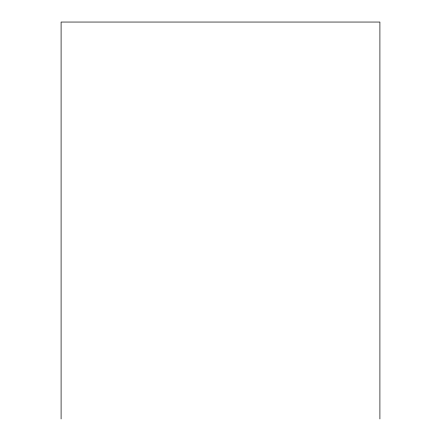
<?xml version="1.0" encoding="UTF-8"?>
<svg xmlns="http://www.w3.org/2000/svg" width="441" height="441" viewBox="0 0 441 441"><rect width="100%" height="100%" fill="white"/><g stroke="black" fill="none" stroke-linecap="round" stroke-linejoin="round"><path stroke-width="0.66" d="M379.905 418.95L379.905 22.05L61.095 22.05L61.095 418.95"/></g></svg>
